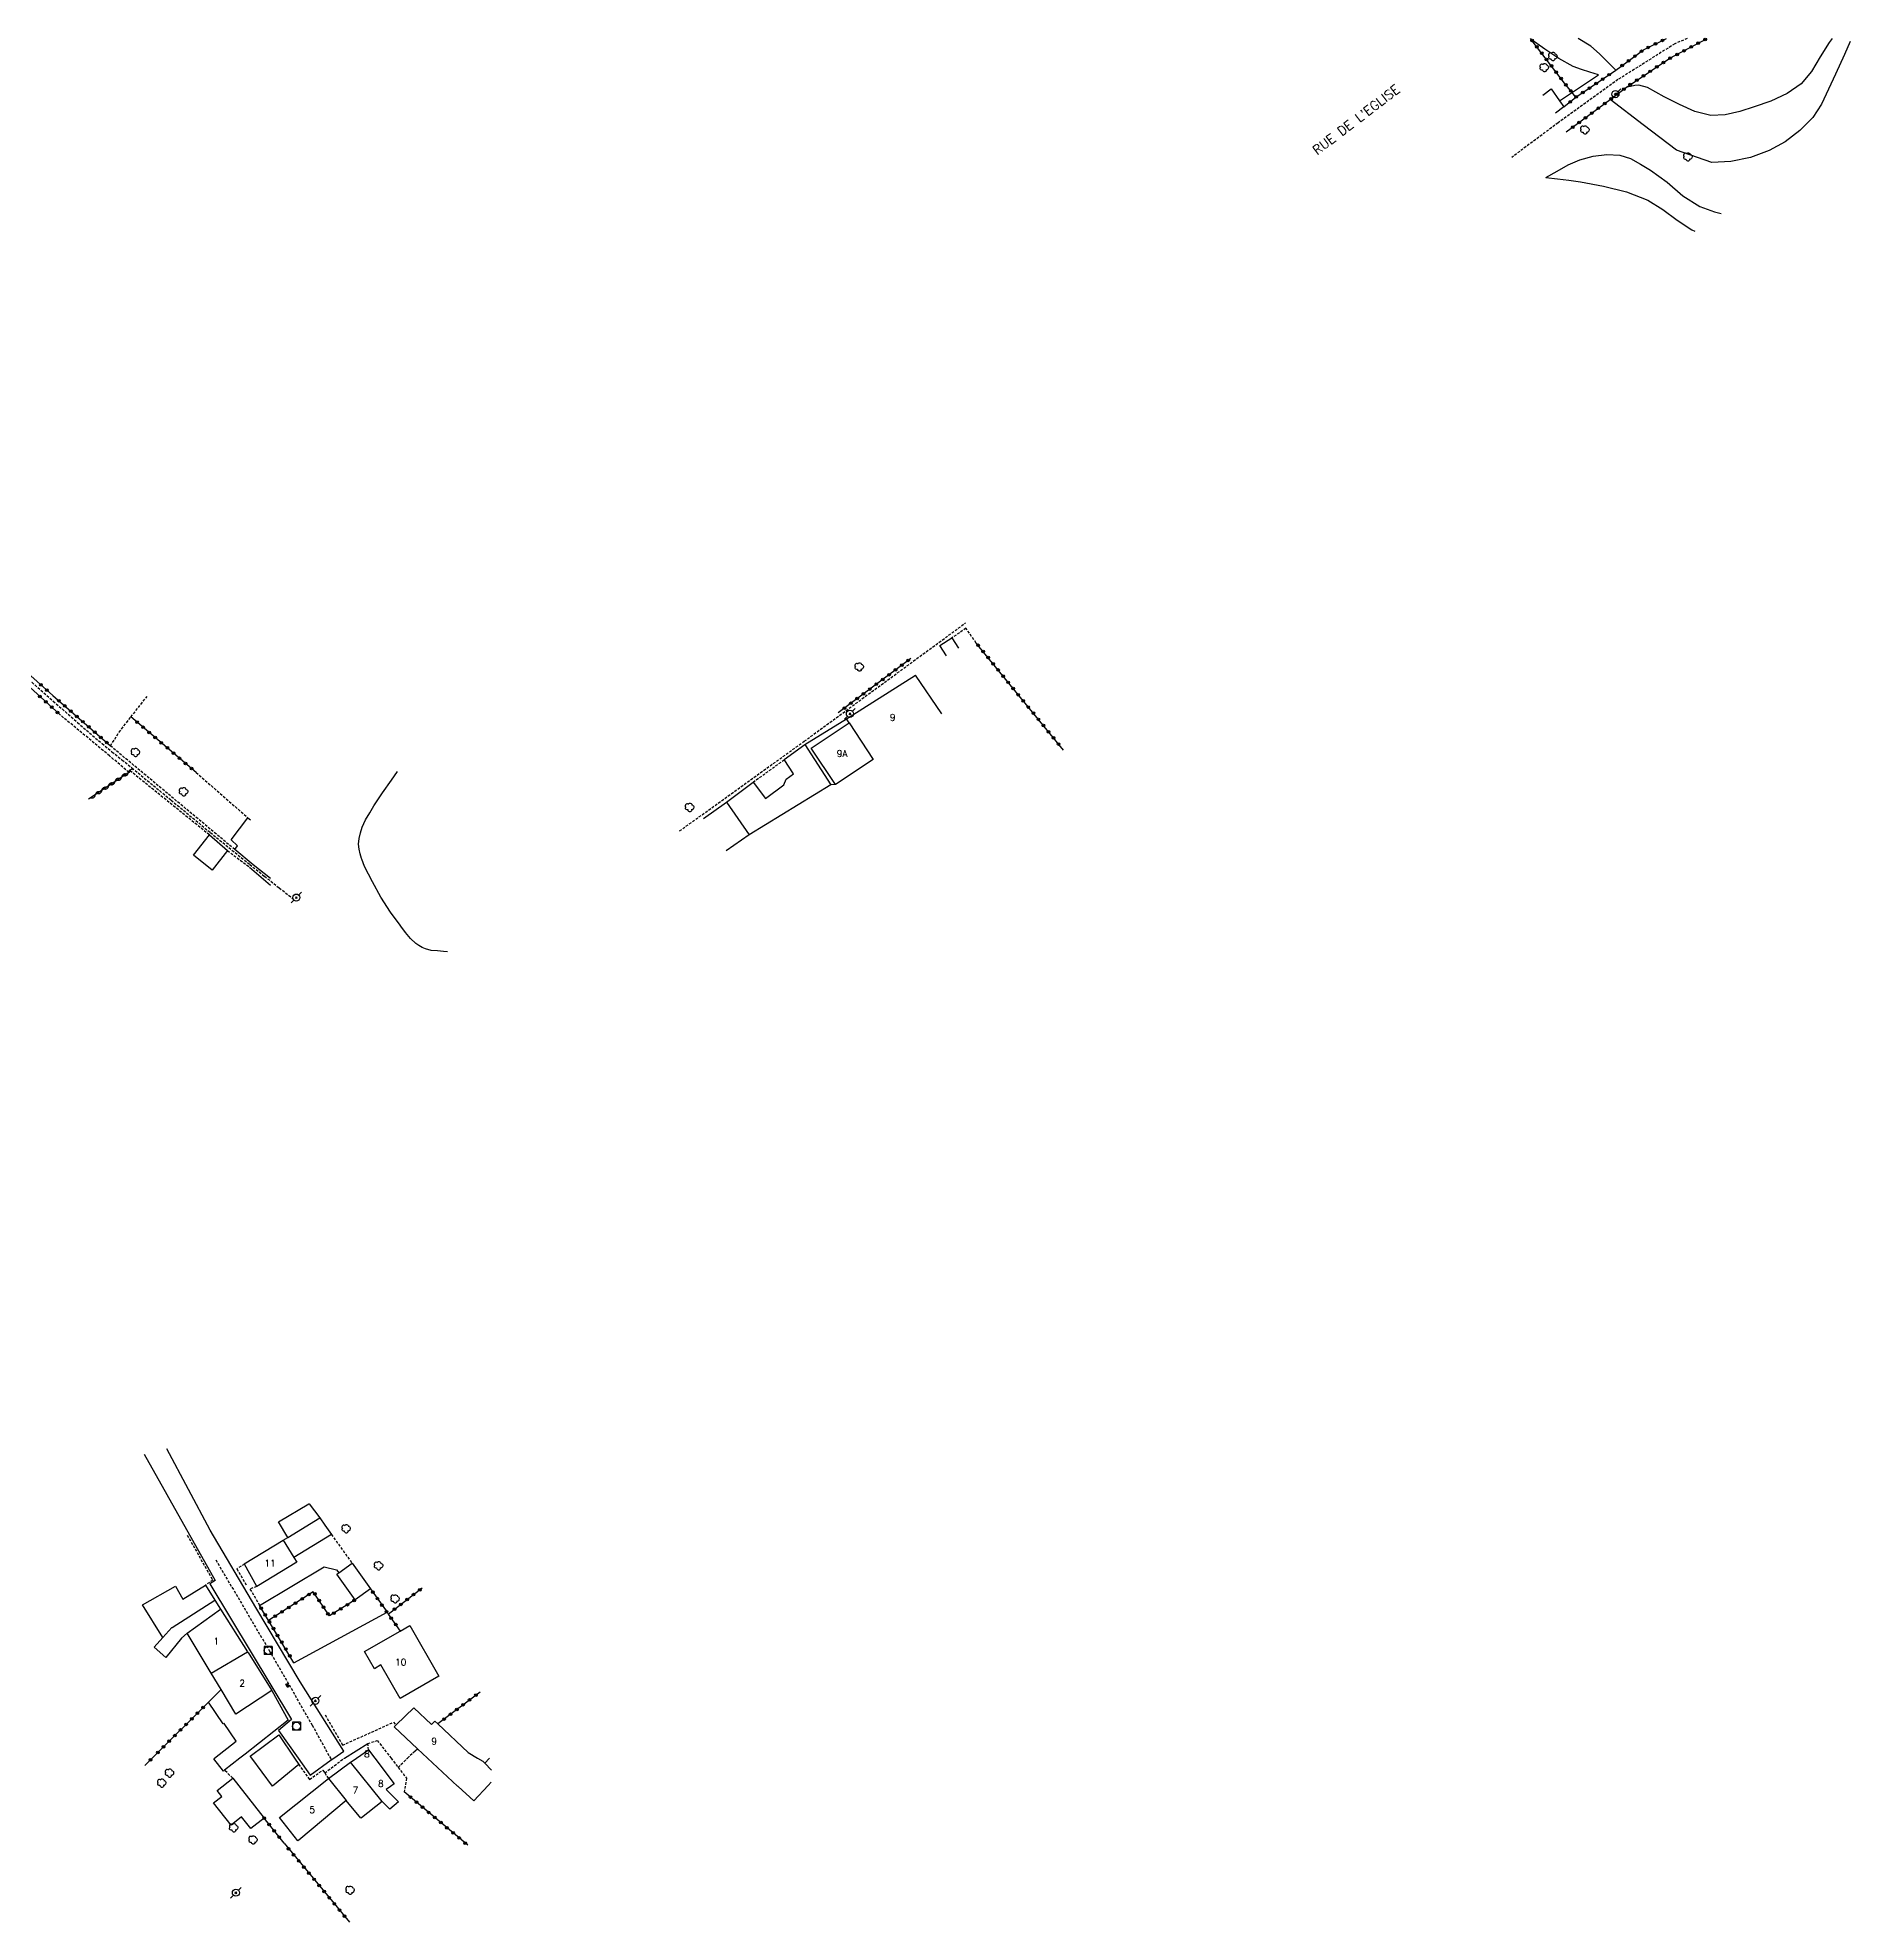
# Model space of a CAD drawing. Header units: millimetres. Extents: x 139000 to 139959, y 123000 to 124000.
# Drawn here: x 139617.8 to 139959.3, y 123645.1 to 124000.1 of the extents above; entities that cross this region are included whole.
import ezdxf
from ezdxf.enums import TextEntityAlignment as Align

# ---------------------------------------------------------------- set-up
doc = ezdxf.new("R2010")
doc.units = ezdxf.units.MM
doc.linetypes.add('DASHED', pattern=[0.75, 0.5, -0.25])
doc.layers.get('0').update_dxf_attribs({"linetype": 'CONTINUOUS'})
for name, color, linetype in [('W0001', 6, 'DASHED'), ('W0008', 7, 'CONTINUOUS'), ('W0017', 7, 'CONTINUOUS'), ('W0070', 7, 'DASHED'), ('W0101', 7, 'CONTINUOUS'), ('W0104', 1, 'CONTINUOUS'), ('W0112', 1, 'DASHED'), ('W0211', 2, 'CONTINUOUS'), ('W0214', 2, 'CONTINUOUS'), ('W0300', 7, 'CONTINUOUS'), ('W0310', 3, 'CONTINUOUS'), ('W0322', 7, 'CONTINUOUS'), ('W0323', 7, 'CONTINUOUS'), ('W0330', 7, 'CONTINUOUS'), ('W0401', 7, 'CONTINUOUS'), ('W0420', 7, 'CONTINUOUS'), ('W0473', 7, 'CONTINUOUS'), ('W0989', 7, 'CONTINUOUS'), ('W0991', 7, 'CONTINUOUS'), ('W1102', 7, 'CONTINUOUS')]:
    doc.layers.add(name, color=color, linetype=linetype)
doc.styles.get("Standard").update_dxf_attribs({"font": 'romans.shx', "width": 0.85})

# ---------------------------------------------------------------- blocks, each defined once
blk = doc.blocks.new('T300')
for p, q in [((-0.8, 0.51), (-0.86, 0.34)), ((-0.86, 0.34), (-0.86, 0.17)), ((-0.86, 0.17), (-0.74, 0.06)), ((-0.69, 0.63), (-0.8, 0.51)), ((-0.8, -0.06), (-0.74, 0.06)), ((-0.74, 0.06), (-0.69, 0.11)), ((-0.57, 0.69), (-0.69, 0.63)), ((-0.46, 0.69), (-0.57, 0.69)), ((-0.29, 0.63), (-0.46, 0.69)), ((-0.29, 0.63), (-0.17, 0.74)), ((-0.23, 0.57), (-0.29, 0.63)), ((-0.17, 0.74), (-0.06, 0.8)), ((-0.06, 0.8), (0.06, 0.8)), ((0.06, 0.8), (0.23, 0.74)), ((0.23, 0.74), (0.34, 0.63)), ((0.34, 0.63), (0.4, 0.51)), ((0.46, 0.46), (0.34, 0.46)), ((0.4, 0.51), (0.4, 0.46)), ((0.57, 0.4), (0.46, 0.46)), ((0.57, 0.4), (0.69, 0.29)), ((0.69, 0.29), (0.74, 0.17)), ((0.74, 0.06), (0.69, -0.17)), ((0.74, 0.17), (0.74, 0.06)), ((-0.8, -0.17), (-0.8, -0.06)), ((-0.8, -0.23), (-0.8, -0.17)), ((-0.74, -0.34), (-0.8, -0.23)), ((-0.69, -0.4), (-0.74, -0.34)), ((-0.51, -0.46), (-0.69, -0.4)), ((-0.4, -0.46), (-0.51, -0.46)), ((-0.4, -0.46), (-0.34, -0.46)), ((-0.34, -0.46), (-0.34, -0.4)), ((-0.34, -0.51), (-0.34, -0.46)), ((-0.29, -0.63), (-0.34, -0.51)), ((-0.17, -0.74), (-0.29, -0.63)), ((-0.06, -0.8), (-0.17, -0.74)), ((0.06, -0.8), (-0.06, -0.8)), ((0.17, -0.74), (0.06, -0.8)), ((0.23, -0.69), (0.17, -0.74)), ((0.29, -0.46), (0.23, -0.46)), ((0.29, -0.63), (0.23, -0.69)), ((0.46, -0.4), (0.29, -0.46)), ((0.34, -0.51), (0.29, -0.63)), ((0.34, -0.51), (0.34, -0.46)), ((0.57, -0.34), (0.46, -0.4)), ((0.63, -0.29), (0.57, -0.34)), ((0.69, -0.17), (0.63, -0.29))]:
    blk.add_line(p, q)
blk = doc.blocks.new('T473')
for p, q in [((-0.166667, 0.166667), (0.166667, -0.166667)), ((-0.166667, -0.166667), (0.166667, 0.166667)), ((0.500001, 0.500001), (1.000002, 1.000002)), ((-1.000002, -1.000002), (-0.500001, -0.500001))]:
    blk.add_line(p, q)
blk.add_ellipse((0, 0), major_axis=(0.471405, 0.471405), ratio=1, start_param=5.4977871438, end_param=11.780972451)
blk = doc.blocks.new('T420')
for p, q in [((0.75, 0.75), (-0.75, 0.75)), ((-0.75, 0.75), (-0.75, -0.75)), ((0.75, 0.75), (0.75, -0.75)), ((0.75, -0.75), (-0.75, -0.75))]:
    blk.add_line(p, q)
blk.add_ellipse((0, 0), major_axis=(-0.53, 0.53), ratio=1, start_param=3.926991, end_param=10.210176)
blk = doc.blocks.new('T401')
for p, q in [((-0.3, 0.3), (0, 0.3)), ((-0.3, -0.25), (-0.3, 0.3)), ((-0.3, 0.15), (0, 0.15)), ((-0.3, 0), (0, 0)), ((0, 0.3), (0, -0.25)), ((-0.3, -0.15), (0, -0.15)), ((-0.3, -0.25), (-0.3, -0.3)), ((-0.3, -0.3), (0, -0.3)), ((0, -0.3), (0, -0.25))]:
    blk.add_line(p, q)
blk = doc.blocks.new('t323o')
at = {"color": 0, "linetype": 'Continuous'}
for radius in [0.25, 0.15]:
    blk.add_circle((0, 0), radius, dxfattribs=at)
blk = doc.blocks.new('t310o')
at = {"color": 0, "linetype": 'Continuous'}
for centre, start, end in [((-0.5, 0.38), 216.8699, 323.1304), ((0.5, -0.37), 36.8699, 143.1303)]:
    blk.add_arc(centre, 0.625, start, end, dxfattribs=at)
blk = doc.blocks.new('t322o')
at = {"color": 0, "linetype": 'Continuous'}
for radius in [0.25, 0.15]:
    blk.add_circle((0, 0), radius, dxfattribs=at)

msp = doc.modelspace()

# ---------------------------------------------------------------- linework, layer by layer
at = {"layer": 'W0001'}
for points in [[(139651.32, 123713.35), (139661.38, 123696.3), (139669.48, 123682.21), (139672.9, 123676)], [(139672.9, 123676), (139673.08, 123675.66)]]:
    msp.add_lwpolyline(points, dxfattribs=at)
at = {"layer": 'W0008'}
for points in [[(139695, 123827.9), (139694.19, 123827.99), (139693.06, 123828.08), (139691.92, 123828.19), (139690.84, 123828.46), (139690.21, 123828.74), (139689.6, 123829.09), (139689.02, 123829.48), (139687.97, 123830.44), (139687.06, 123831.58), (139686.19, 123832.74), (139686.05, 123832.93), (139684.23, 123835.4), (139682.43, 123838.19), (139680.82, 123841.08), (139680.07, 123842.52), (139679.36, 123843.98), (139678.84, 123845.37), (139678.79, 123845.49), (139678.53, 123846.38), (139678.31, 123847.28), (139678.22, 123848.18), (139678.31, 123849.27), (139678.57, 123850.35), (139678.91, 123851.41), (139679.53, 123852.8), (139680.31, 123854.13), (139681.12, 123855.44), (139682.71, 123857.9), (139684.42, 123860.28), (139685.56, 123861.86)], [(139637.85, 123733.25), (139651.23, 123709.46), (139650.22, 123708.86), (139665.58, 123683.27), (139663.13, 123681.18), (139666.82, 123676)], [(139673.56, 123676), (139675.42, 123677.33), (139667.2, 123690.37), (139658.86, 123704.35), (139650.25, 123718.92), (139642.11, 123734.26)], [(139666.82, 123676), (139669.1, 123672.8), (139673.08, 123675.66), (139673.56, 123676)]]:
    msp.add_lwpolyline(points, dxfattribs=at)
at = {"layer": 'W0017'}
for points in [[(139659.58, 123704.74), (139671.73, 123712.04), (139674.04, 123711.45), (139674.49, 123710.94)], [(139688.41, 123676.97), (139689.33, 123677.77)]]:
    msp.add_lwpolyline(points, dxfattribs=at)
at = {"layer": 'W0070'}
for points in [[(139928.53, 124000), (139926.18, 123998.99), (139915.48, 123992.24), (139904.2, 123984.09), (139895.46, 123977.6)], [(139738.68, 123850.69), (139762.17, 123867.58), (139792.58, 123889.9)], [(139616.09, 123879.19), (139620.67, 123875.16), (139625.25, 123871.12), (139629.89, 123867.16), (139631.76, 123865.62), (139633.64, 123864.1), (139635.52, 123862.57), (139642.91, 123856.49), (139650.29, 123850.39), (139657.72, 123844.36), (139660.49, 123842.16), (139663.27, 123839.97), (139666.05, 123837.77)]]:
    msp.add_lwpolyline(points, dxfattribs=at)
at = {"layer": 'W0101'}
for points in [[(139770.16, 123871.79), (139783.11, 123880.01)], [(139775.15, 123864.18), (139768.05, 123859.46), (139763.51, 123866.3), (139770.67, 123871.06)], [(139770.67, 123871.06), (139770.16, 123871.79)], [(139743.19, 123853.02), (139747.51, 123856.1)], [(139747.51, 123856.1), (139751.82, 123849.95), (139747.47, 123846.92)], [(139657.66, 123843.89), (139661.63, 123840.49)], [(139661.65, 123841.74), (139658.35, 123844.31)], [(139650.46, 123692.03), (139645.92, 123699.56), (139652.21, 123704.06)], [(139652.21, 123704.06), (139657.27, 123696.01), (139657.35, 123695.88)], [(139657.35, 123695.88), (139657.39, 123695.91), (139661.9, 123688.73)], [(139661.9, 123688.73), (139655.12, 123684.28), (139652.33, 123688.91), (139650.46, 123692.03)], [(139691.21, 123676), (139689.33, 123677.77), (139684.91, 123681.91), (139685.27, 123682.26), (139688.6, 123685.49), (139691.95, 123682.35), (139692.59, 123682.97), (139693.13, 123682.46), (139698.86, 123677.03), (139700.63, 123676)], [(139676.72, 123675.24), (139676.83, 123675.32), (139677.81, 123676)], [(139677.81, 123676), (139680.07, 123677.57), (139681.25, 123676)], [(139681.25, 123676), (139684.9, 123671.13), (139684.23, 123670.67), (139683.4, 123670.09), (139685.75, 123667.79), (139684.09, 123666.41), (139682.64, 123667.82)], [(139696.83, 123670.73), (139691.21, 123676)], [(139700.63, 123676), (139701.62, 123675.42), (139702, 123675.04), (139703.26, 123673.73)], [(139663.3, 123664.82), (139672.55, 123672.14)], [(139672.55, 123672.14), (139676.72, 123675.24)], [(139703.21, 123671.46), (139702.61, 123670.82), (139699.94, 123667.97), (139696.99, 123670.65), (139696.83, 123670.73)], [(139675.87, 123668), (139666.95, 123660.53), (139666.79, 123660.4), (139663.3, 123664.82)], [(139682.64, 123667.82), (139678.75, 123664.74), (139678.66, 123664.67), (139675.87, 123668)]]:
    msp.add_lwpolyline(points, dxfattribs=at)
for points in [[(139659.02, 123708.36), (139656.71, 123712.54), (139656.68, 123712.6), (139664.04, 123717.07), (139666.02, 123713.81), (139666.56, 123712.93)], [(139686.05, 123687.23), (139682.43, 123693.55), (139681.2, 123692.84), (139679.35, 123696.06), (139686.08, 123699.92), (139687.88, 123700.96), (139693.35, 123691.42)]]:
    msp.add_lwpolyline(points, close=True, dxfattribs=at)
at = {"layer": 'W0104'}
for points in [[(139901.32, 123989.33), (139902.89, 123990.51), (139904.49, 123988.24), (139905.3, 123987.09), (139903.74, 123985.93)], [(139788.98, 123883.68), (139787.75, 123885.62), (139790.01, 123887.06), (139791.25, 123885.11)], [(139762.28, 123867), (139770.16, 123871.79)], [(139747.51, 123856.1), (139752.54, 123859.87), (139754.86, 123856.78), (139758.34, 123859.38), (139758.79, 123860.42), (139760.15, 123861.44), (139758.42, 123864.12), (139762.28, 123867), (139767.2, 123859.38), (139751.82, 123849.95)], [(139768.05, 123859.46), (139767.2, 123859.38)], [(139658.35, 123844.31), (139654.88, 123847.2), (139655.39, 123847.88), (139654.21, 123849.01), (139657.33, 123853.18), (139657.87, 123852.77), (139657.87, 123852.77)], [(139664.87, 123717.57), (139663.12, 123720.54), (139668.84, 123723.9), (139668.91, 123723.94), (139670.94, 123721.29)], [(139664.04, 123717.07), (139664.87, 123717.57), (139670.94, 123721.29), (139671.88, 123719.92), (139673.1, 123718.14), (139666.02, 123713.81)], [(139641.33, 123698.7), (139637.49, 123704.85), (139643.7, 123708.39), (139645.11, 123705.92), (139649.37, 123708.59), (139651.14, 123705.75)], [(139645.92, 123699.56), (139644.84, 123698.61), (139644.86, 123698.63), (139641.88, 123694.97), (139639.72, 123696.91), (139641.33, 123698.7), (139643.04, 123700.61), (139643.07, 123700.63), (139651.14, 123705.75), (139652.21, 123704.06)], [(139651.07, 123676), (139655.18, 123679.22), (139652.92, 123682.53), (139652.73, 123682.43), (139649.92, 123686.55), (139652.33, 123688.91)], [(139661.9, 123688.73), (139664.97, 123683.12), (139656.84, 123676.76), (139655.87, 123676)], [(139658.09, 123676), (139657.82, 123676.37), (139663.18, 123680.37)], [(139663.18, 123680.37), (139666.13, 123676)], [(139655.87, 123676), (139652.96, 123673.72), (139652.74, 123673.55), (139650.92, 123675.88), (139651.07, 123676)], [(139666.13, 123676), (139666.93, 123674.82), (139662.03, 123670.71), (139658.09, 123676)], [(139702, 123675.04), (139702.86, 123676)]]:
    msp.add_lwpolyline(points, dxfattribs=at)
for points in [[(139653.52, 123846.98), (139650.63, 123843.32), (139647.09, 123846.11), (139650.11, 123849.93)], [(139676.99, 123712.73), (139680.47, 123707.88), (139677.56, 123705.8), (139674.09, 123710.65), (139674.49, 123710.94)], [(139654.51, 123672.22), (139658.63, 123667), (139660.44, 123664.71), (139657.91, 123662.71), (139656.17, 123664.92), (139654.2, 123663.36), (139650.88, 123667.57), (139652.43, 123668.79), (139651.56, 123669.9)]]:
    msp.add_lwpolyline(points, close=True, dxfattribs=at)
at = {"layer": 'W0112'}
for points in [[(139794.58, 123886.1), (139792.63, 123888.88), (139790.01, 123887.06)], [(139654.88, 123847.2), (139631.48, 123866.71), (139633.1, 123869.3), (139635.34, 123872.17), (139638.37, 123876.05)], [(139650.11, 123849.93), (139635.21, 123861.99), (139634.92, 123861.73), (139631.29, 123864.85), (139621.91, 123872.63)], [(139752.54, 123859.87), (139758.42, 123864.12)], [(139647.62, 123861.7), (139657.33, 123853.18)], [(139653.52, 123846.98), (139657.66, 123843.89)], [(139673.1, 123718.14), (139676.99, 123712.73)], [(139645.94, 123718.01), (139650.73, 123709.54), (139649.37, 123708.59)], [(139656.71, 123712.54), (139655.3, 123711.68), (139657.07, 123708.65)], [(139659.02, 123708.36), (139657.76, 123707.85), (139659.58, 123704.74)], [(139671.94, 123684.14), (139675.21, 123678.43), (139684.78, 123682.75), (139685.27, 123682.26)], [(139680.07, 123677.57), (139679.95, 123678.74), (139681.75, 123679.33), (139684.33, 123676)], [(139671.85, 123673.2), (139675.44, 123675.94)], [(139684.33, 123676), (139685.67, 123674.26), (139687.25, 123672.22), (139686.82, 123669.63)], [(139685.67, 123674.26), (139687.43, 123676)], [(139687.43, 123676), (139688.41, 123676.97)], [(139654.51, 123672.22), (139652.96, 123673.72)], [(139666.93, 123674.82), (139668.97, 123671.99), (139671.5, 123673.74), (139671.85, 123673.2), (139672.55, 123672.14)]]:
    msp.add_lwpolyline(points, dxfattribs=at)
at = {"layer": 'W0211'}
for points in [[(139915.07, 123994.01), (139913.53, 123995.57), (139911.98, 123997.12), (139910.35, 123998.55), (139908.01, 124000)], [(139955.82, 124000), (139955.25, 123999.23), (139953.55, 123996.55), (139951.95, 123993.8), (139950, 123991.45), (139947.33, 123989.61), (139944.28, 123988.21), (139941.13, 123987.1), (139938.44, 123986.26), (139935.68, 123985.63), (139932.96, 123985.49), (139929.99, 123986.22), (139927.08, 123987.58), (139924.19, 123989), (139922.62, 123989.87), (139921.06, 123990.76), (139919.43, 123991.19), (139918.65, 123991.12), (139917.86, 123990.97), (139917.07, 123990.81)], [(139901.88, 123973.8), (139904.06, 123973.56), (139906.25, 123973.32), (139908.42, 123973), (139912.77, 123972.2), (139917.06, 123971.12), (139921.12, 123969.55), (139923.94, 123967.8), (139926.62, 123965.77), (139929.42, 123963.94), (139929.95, 123963.67)]]:
    msp.add_lwpolyline(points, dxfattribs=at)
at = {"layer": 'W0214'}
for points in [[(139911.8, 123993.14), (139910.21, 123993.63), (139908.61, 123994.13), (139907.06, 123994.71), (139904.32, 123996.2), (139901.73, 123998), (139899.13, 123999.8)], [(139959.25, 123999.43), (139958.16, 123996.97), (139956.47, 123993.28), (139955.16, 123990.46), (139953.83, 123987.64), (139952.18, 123985.11), (139949.77, 123982.66), (139946.96, 123980.55), (139943.96, 123978.88), (139940.47, 123977.6), (139936.76, 123976.82), (139933.14, 123976.63), (139926.48, 123978.95), (139920.24, 123983.72), (139914.01, 123988.49)], [(139904.49, 123988.24), (139911.8, 123993.14)], [(139901.88, 123973.8), (139904, 123975.01), (139906.12, 123976.22), (139908.32, 123977.16), (139910.8, 123977.81), (139913.36, 123978.17), (139915.85, 123978.03), (139917.83, 123977.36), (139919.74, 123976.32), (139921.61, 123975.21), (139924.73, 123972.92), (139927.69, 123970.37), (139930.89, 123968.34), (139933.68, 123967.32), (139934.91, 123967.02)]]:
    msp.add_lwpolyline(points, dxfattribs=at)
at = {"layer": 'W0310'}
msp.add_lwpolyline([(139634.92, 123861.73), (139627.36, 123856.66)], dxfattribs=at)
at = {"layer": 'W0322'}
msp.add_lwpolyline([(139905.3, 123987.09), (139907.56, 123988.94), (139915.07, 123994.01)], dxfattribs=at)
at = {"layer": 'W0323'}
for points in [[(139907.56, 123988.94), (139905.41, 123991.61), (139899.13, 123999.8), (139898.98, 124000)], [(139905.75, 123982.38), (139914.01, 123988.49), (139917.07, 123990.81), (139917.21, 123990.92), (139925.25, 123996.27), (139932.28, 124000)], [(139915.07, 123994.01), (139920.32, 123997.89), (139924.63, 124000)], [(139620.62, 123876.22), (139607.56, 123887.85), (139586.16, 123906.09), (139577.35, 123912.6), (139576.41, 123914.23), (139571.29, 123937.17), (139568.1, 123949.15), (139562.47, 123972.43), (139558.88, 123986.8)], [(139577.05, 123911), (139578.18, 123910.07), (139581.64, 123907.26), (139584.92, 123904.6), (139590.34, 123900.18), (139595.3, 123896.15), (139595.48, 123895.99), (139600.04, 123892.03), (139610.55, 123882.91), (139621.91, 123872.63)], [(139811.02, 123865.89), (139794.58, 123886.1)], [(139782.27, 123883.21), (139768.55, 123872.94)], [(139620.62, 123876.22), (139631.48, 123866.71)], [(139647.62, 123861.7), (139635.34, 123872.17)], [(139680.47, 123707.88), (139683.58, 123703.47), (139683.81, 123703.15), (139686.08, 123699.92)], [(139683.81, 123703.15), (139690.22, 123708.07)], [(139666.05, 123693.98), (139661.27, 123701.93), (139659.58, 123704.74)], [(139677.56, 123705.8), (139672.72, 123702.78), (139669.69, 123707.35), (139661.27, 123701.93)], [(139639.35, 123676), (139649.92, 123686.55)], [(139701.11, 123688.45), (139693.13, 123682.46)], [(139637.95, 123674.6), (139639.35, 123676)], [(139698.77, 123659.6), (139686.82, 123669.63)], [(139664.17, 123659.95), (139660.44, 123664.71)], [(139664.17, 123659.95), (139673.29, 123648.99), (139676.51, 123645.06)]]:
    msp.add_lwpolyline(points, dxfattribs=at)
at = {"layer": 'W0330'}
for points in [[(139666.05, 123693.98), (139683.58, 123703.47)], [(139675.44, 123675.94), (139675.54, 123676)], [(139675.54, 123676), (139679.95, 123678.74)]]:
    msp.add_lwpolyline(points, dxfattribs=at)
at = {"layer": 'W1102'}
for points in [[(139788.07, 123872.77), (139783.11, 123880.01)], [(139770.67, 123871.06), (139775.15, 123864.18)], [(139650.46, 123692.03), (139657.27, 123696.01)], [(139672.55, 123672.14), (139675.87, 123668)], [(139682.64, 123667.82), (139676.72, 123675.24)]]:
    msp.add_lwpolyline(points, dxfattribs=at)

# ---------------------------------------------------------------- block references
at = {"layer": 'W0300'}
for p in [(139901.65, 123994.49), (139903.26, 123996.59), (139909.3, 123982.76), (139928.69, 123977.68), (139772.59, 123881.57), (139636.22, 123865.48), (139645.29, 123858.06), (139740.63, 123855.1), (139675.91, 123719.21), (139682.02, 123712.23), (139685.14, 123705.99), (139641.17, 123671.29), (139642.63, 123673.16), (139654.73, 123662.87), (139658.38, 123660.57), (139676.66, 123651.09)]:
    msp.add_blockref('T300', p, dxfattribs=at)
at = {"layer": 'W0310', "rotation": 213.8559191317413}
for p in [(139632.34, 123860), (139633.59, 123860.84), (139634.83, 123861.67), (139628.61, 123857.49), (139629.85, 123858.33), (139631.1, 123859.16)]:
    msp.add_blockref('t310o', p, dxfattribs=at)
at = {"layer": 'W0322'}
for p, rotation in [((139911.36, 123991.5), 34.03900005036935), ((139912.6, 123992.34), 34.03900005036935), ((139913.84, 123993.18), 34.03900005036935), ((139906.46, 123988.04), 39.23533385440475), ((139907.63, 123988.99), 34.03900005036935), ((139908.87, 123989.83), 34.03900005036935), ((139910.11, 123990.66), 34.03900005036935)]:
    msp.add_blockref('t322o', p, dxfattribs=dict(at, rotation=rotation))
at = {"layer": 'W0323'}
for p, rotation in [((139899.29, 123999.6), 127.4657593717602), ((139900.2, 123998.41), 127.4657593717602), ((139921.2, 123998.32), 26.06732950378176), ((139922.55, 123998.98), 26.06732950378176), ((139923.89, 123999.64), 26.06732950378176), ((139929.27, 123998.4), 27.92692152129269), ((139930.59, 123999.11), 27.92692152129269), ((139931.92, 123999.81), 27.92692152129269), ((139901.11, 123997.22), 127.4657593717602), ((139902.02, 123996.03), 127.4657593717602), ((139902.94, 123994.84), 127.4657593717602), ((139916.28, 123994.91), 36.45204651608588), ((139917.49, 123995.8), 36.45204651608588), ((139918.69, 123996.69), 36.45204651608588), ((139919.9, 123997.58), 36.45204651608588), ((139924.04, 123995.47), 33.68019546809669), ((139925.29, 123996.3), 27.92692152129269), ((139926.62, 123997), 27.92692152129269), ((139927.94, 123997.7), 27.92692152129269), ((139903.85, 123993.65), 127.4657593717602), ((139904.76, 123992.46), 127.4657593717602), ((139905.68, 123991.28), 128.8844964340447), ((139917.8, 123991.31), 33.68019546809669), ((139919.05, 123992.14), 33.68019546809669), ((139920.3, 123992.97), 33.68019546809669), ((139921.54, 123993.81), 33.68019546809669), ((139922.79, 123994.64), 33.68019546809669), ((139906.62, 123990.11), 128.8844964340447), ((139912.98, 123987.73), 36.49166530606462), ((139914.19, 123988.63), 37.15316877281226), ((139915.38, 123989.53), 37.15316877281226), ((139916.58, 123990.44), 37.15316877281226), ((139908.16, 123984.17), 36.49166530606462), ((139909.37, 123985.06), 36.49166530606462), ((139910.57, 123985.95), 36.49166530606462), ((139911.78, 123986.84), 36.49166530606462), ((139906.95, 123983.27), 36.49166530606462), ((139794.93, 123885.67), 129.1377527113691), ((139780.56, 123881.93), 216.8411491387132), ((139781.76, 123882.83), 216.8411491387132), ((139795.87, 123884.51), 129.1377527113691), ((139796.82, 123883.35), 129.1377527113691), ((139797.77, 123882.18), 129.1377527113691), ((139618.38, 123878.21), 138.3240157252823), ((139775.76, 123878.33), 216.8411491387132), ((139776.96, 123879.23), 216.8411491387132), ((139778.16, 123880.13), 216.8411491387132), ((139779.36, 123881.03), 216.8411491387132), ((139798.71, 123881.02), 129.1377527113691), ((139799.66, 123879.86), 129.1377527113691), ((139800.61, 123878.69), 129.1377527113691), ((139618.17, 123876.02), 317.8682166393509), ((139619.28, 123875.01), 317.8682166393509), ((139619.5, 123877.21), 138.3240157252823), ((139621.75, 123875.23), 318.8058601179936), ((139622.88, 123874.24), 318.8058601179936), ((139770.95, 123874.74), 216.8411491387132), ((139772.16, 123875.64), 216.8411491387132), ((139773.36, 123876.53), 216.8411491387132), ((139774.56, 123877.43), 216.8411491387132), ((139801.55, 123877.53), 129.1377527113691), ((139802.5, 123876.36), 129.1377527113691), ((139803.45, 123875.2), 129.1377527113691), ((139804.39, 123874.04), 129.1377527113691), ((139620.4, 123874), 317.8682166393509), ((139621.51, 123873), 317.8682166393509), ((139624.01, 123873.25), 318.8058601179936), ((139625.14, 123872.27), 318.8058601179936), ((139626.27, 123871.28), 318.8058601179936), ((139636.48, 123871.19), 139.5766240468569), ((139769.75, 123873.84), 216.8411491387132), ((139805.34, 123872.87), 129.1377527113691), ((139806.29, 123871.71), 129.1377527113691), ((139807.23, 123870.55), 129.1377527113691), ((139627.39, 123870.29), 318.8058601179936), ((139628.52, 123869.3), 318.8058601179936), ((139629.65, 123868.31), 318.8058601179936), ((139630.78, 123867.33), 318.8058601179936), ((139637.62, 123870.22), 139.5766240468569), ((139638.76, 123869.25), 139.5766240468569), ((139639.91, 123868.28), 139.5766240468569), ((139641.05, 123867.3), 139.5766240468569), ((139808.18, 123869.38), 129.1377527113691), ((139809.13, 123868.22), 129.1377527113691), ((139810.07, 123867.06), 129.1377527113691), ((139642.19, 123866.33), 139.5766240468569), ((139643.33, 123865.36), 139.5766240468569), ((139644.47, 123864.38), 139.5766240468569), ((139645.62, 123863.41), 139.5766240468569), ((139646.76, 123862.44), 139.5766240468569), ((139680.89, 123707.28), 305.1956433014058), ((139689.76, 123707.71), 37.4793341192927), ((139659.86, 123704.26), 121.0444758129761), ((139665.05, 123704.36), 212.7586012190156), ((139666.32, 123705.18), 212.7586012190156), ((139667.58, 123705.99), 212.7586012190156), ((139668.84, 123706.8), 212.7586012190156), ((139669.96, 123706.94), 123.5537804385191), ((139670.79, 123705.69), 123.5537804385191), ((139671.62, 123704.44), 123.5537804385191), ((139674.85, 123704.11), 211.9383382691329), ((139676.12, 123704.9), 211.9383382691329), ((139677.39, 123705.69), 211.9383382691329), ((139681.76, 123706.05), 305.1956433014058), ((139682.62, 123704.82), 305.1956433014058), ((139683.49, 123703.6), 305.1956433014058), ((139685, 123704.06), 37.4793341192927), ((139686.19, 123704.97), 37.4793341192927), ((139687.38, 123705.89), 37.4793341192927), ((139688.57, 123706.8), 37.4793341192927), ((139660.64, 123702.98), 121.0444758129761), ((139661.41, 123701.69), 121.0506292498352), ((139662.19, 123700.41), 121.0506292498352), ((139662.53, 123702.74), 212.7586012190156), ((139663.79, 123703.55), 212.7586012190156), ((139672.45, 123703.19), 123.5537804385191), ((139673.57, 123703.31), 211.9383382691329), ((139684.35, 123702.37), 305.2036445836908), ((139685.22, 123701.15), 305.2036445836908), ((139662.96, 123699.12), 121.0506292498352), ((139663.73, 123697.84), 121.0506292498352), ((139664.51, 123696.55), 121.0506292498352), ((139665.28, 123695.27), 121.0506292498352), ((139697.93, 123686.06), 216.8947245874057), ((139699.13, 123686.96), 216.8947245874057), ((139700.33, 123687.86), 216.8947245874057), ((139645.72, 123682.36), 44.9457323712904), ((139646.79, 123683.42), 44.9457323712904), ((139647.85, 123684.48), 44.9457323712904), ((139648.91, 123685.54), 44.9457323712904), ((139694.33, 123683.36), 216.8947245874057), ((139695.53, 123684.26), 216.8947245874057), ((139696.73, 123685.16), 216.8947245874057), ((139642.54, 123679.18), 44.9457323712904), ((139643.6, 123680.24), 44.9457323712904), ((139644.66, 123681.3), 44.9457323712904), ((139639.01, 123675.66), 44.94433251278835), ((139640.42, 123677.06), 44.9457323712904), ((139641.48, 123678.12), 44.9457323712904), ((139687.97, 123668.67), 139.9870247473244), ((139660.46, 123664.68), 128.1061143401603), ((139689.12, 123667.71), 139.9870247473244), ((139690.27, 123666.74), 139.9870247473244), ((139691.42, 123665.78), 139.9870247473244), ((139692.56, 123664.81), 139.9870247473244), ((139661.39, 123663.49), 128.1061143401603), ((139662.31, 123662.31), 128.1061143401603), ((139663.24, 123661.13), 128.1061143401603), ((139693.71, 123663.85), 139.9870247473244), ((139694.86, 123662.88), 139.9870247473244), ((139696.01, 123661.92), 139.9870247473244), ((139665.02, 123658.92), 309.7685556630947), ((139665.98, 123657.77), 309.7685556630947), ((139697.16, 123660.95), 139.9870247473244), ((139698.31, 123659.99), 139.9870247473244), ((139666.94, 123656.62), 309.7685556630947), ((139667.9, 123655.47), 309.7685556630947), ((139668.86, 123654.31), 309.7685556630947), ((139669.82, 123653.16), 309.7685556630947), ((139670.78, 123652.01), 309.7685556630947), ((139671.74, 123650.85), 309.7685556630947), ((139672.7, 123649.7), 309.7685556630947), ((139673.65, 123648.55), 309.3220168643696), ((139674.61, 123647.38), 309.3220168643696), ((139675.56, 123646.22), 309.3220168643696)]:
    msp.add_blockref('t323o', p, dxfattribs=dict(at, rotation=rotation))
at = {"layer": 'W0401', "rotation": 30.82318570625084}
msp.add_blockref('T401', (139664.95, 123689.8), dxfattribs=at)
at = {"layer": 'W0420'}
for p in [(139661.2, 123696.28), (139666.52, 123682.01)]:
    msp.add_blockref('T420', p, dxfattribs=at)
at = {"layer": 'W0473'}
for p in [(139915, 123989.51), (139770.78, 123872.76), (139666.49, 123838.13), (139670.08, 123686.79), (139655.1, 123650.64)]:
    msp.add_blockref('T473', p, dxfattribs=at)

# ---------------------------------------------------------------- texts
at = {"layer": 'W0989'}
msp.add_text("RUE DE L'EGLISE", height=1.75, rotation=37.4895, dxfattribs=at).set_placement((139858.8, 123977.97))
at = {"layer": 'W0991'}
for s, p in [('9', (139778.84, 123872.09)), ('9A', (139769.32, 123865.26)), ('11', (139661.54, 123712.71)), ('1', (139651.41, 123698.05)), ('10', (139686.16, 123694.09)), ('2', (139656.29, 123690.14)), ('9', (139692.47, 123679.17)), ('8', (139679.8, 123676.78)), ('7', (139677.62, 123669.95)), ('8', (139682.41, 123671.2)), ('5', (139669.46, 123666.27))]:
    msp.add_text(s, height=1.25, dxfattribs=at).set_placement(p, align=Align.MIDDLE_CENTER)

doc.saveas('drawing.dxf')
